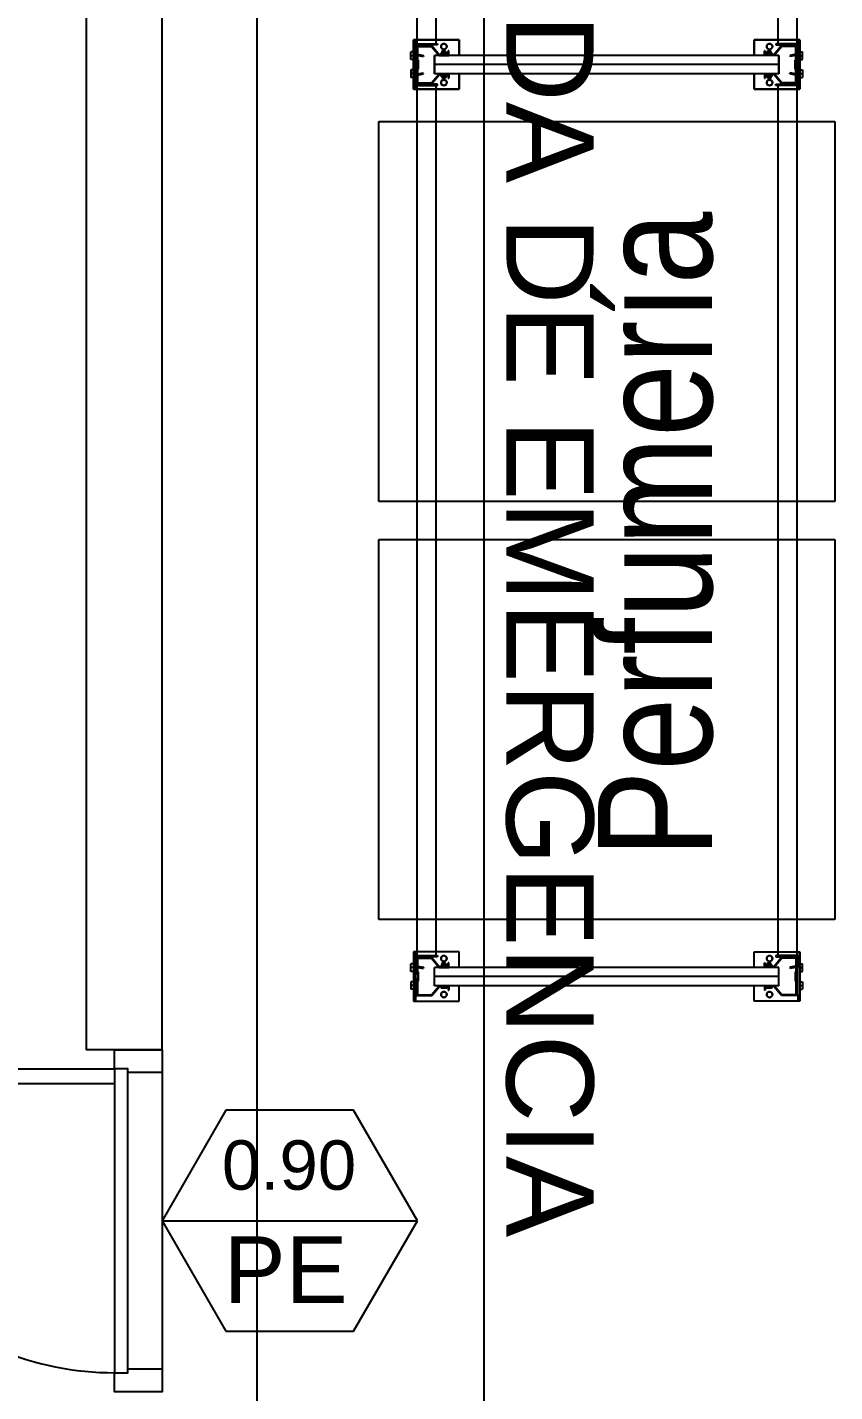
# Model space of a CAD drawing. Header units: metres. Extents: x 0 to 8715937, y -236336 to 216.
# Drawn here: x 109.445 to 111.57, y 49.511 to 53.102 of the extents above; entities that cross this region are included whole.
import ezdxf
from ezdxf.enums import TextEntityAlignment as Align

# ---------------------------------------------------------------- set-up
doc = ezdxf.new("R2010")
doc.units = ezdxf.units.M
doc.header["$MEASUREMENT"] = 0
doc.linetypes.add('ACAD_ISO10W100', pattern=[18, 12, -3, 0, -3])
for name, color, linetype in [('0-BLOCK-ARQUITECTURA', 7, 'Continuous'), ('0-BLOCK-EQUIPAMIENTO', 7, 'Continuous'), ('0-BLOCK-ESTRUCTURA', 7, 'Continuous'), ('AAA BAST', 5, 'Continuous'), ('AAA COTAS', 7, 'Continuous'), ('AAA LARG', 1, 'Continuous'), ('AAA PALLETS', 7, 'Continuous'), ('CARPINTERIA', 3, 'Continuous'), ('CARPINTERIA II', 7, 'Continuous'), ('CARPINTERIA III', 252, 'Continuous'), ('EJES', 251, 'ACAD_ISO10W100'), ('MURO', 4, 'Continuous'), ('TEXTO', 7, 'Continuous'), ('TXT CARP', 3, 'Continuous')]:
    doc.layers.add(name, color=color, linetype=linetype)
doc.styles.add('AR', font='arial.ttf')
doc.styles.add('ARIAL', font='arial.ttf')

# ---------------------------------------------------------------- blocks, each defined once
blk = doc.blocks.new('Puerta Interior_88', base_point=(4856027.3, 87356.9))
at = {"layer": 'CARPINTERIA', "linetype": 'Continuous', "ltscale": 0.001}
for points in [[(4855637.3, 87231.9), (4855577.3, 87231.9), (4855577.3, 87356.9), (4855627.3, 87356.9), (4855627.3, 87321.9), (4855637.3, 87321.9), (4855637.3, 87231.9)], [(4856417.3, 87321.9), (4856427.3, 87321.9), (4856427.3, 87356.9), (4856477.3, 87356.9), (4856477.3, 87231.9), (4856417.3, 87231.9), (4856417.3, 87321.9), (4856427.3, 87321.9)]]:
    blk.add_lwpolyline(points, dxfattribs=at)
at = {"layer": 'CARPINTERIA II', "color": 7, "linetype": 'Continuous'}
blk.add_lwpolyline([(4856387.3, 88156.9), (4856427.3, 88156.9), (4856427.3, 87356.9), (4856387.3, 87356.9)], close=True, dxfattribs=at)
at = {"layer": 'CARPINTERIA III', "linetype": 'Continuous'}
blk.add_lwpolyline([(4856427.3, 88156.9, 0.414214), (4855627.3, 87356.9)], format="xyb", dxfattribs=at)
for points in [[(4856427.3, 87356.9), (4855627.3, 87356.9)], [(4855627.3, 87321.9), (4856427.3, 87321.9)], [(4856427.3, 87231.9), (4855627.3, 87231.9)]]:
    blk.add_lwpolyline(points, dxfattribs=at)
blk = doc.blocks.new('DESCARP')
at = {"layer": 'TXT CARP', "lineweight": -3, "ltscale": 0.5}
for p, q in [((0.168, 0.291), (0, 0)), ((0.504, 0.291), (0.168, 0.291)), ((0.672, 0), (0.504, 0.291)), ((0, 0), (0.168, -0.291)), ((0, 0), (0.672, 0)), ((0.504, -0.291), (0.672, 0)), ((0.168, -0.291), (0.504, -0.291))]:
    blk.add_line(p, q, dxfattribs=at)
blk = doc.blocks.new('CARPINTERIA')
at = {"layer": 'TXT CARP', "color": 3, "rotation": 180.0682455120744}
blk.add_blockref('DESCARP', (0.336, 0.0004), dxfattribs=at)
at = {"layer": 'TXT CARP', "style": 'AR'}
blk.add_attdef('DESIGNACION', text='', height=0.175, rotation=0.0683, dxfattribs=at).set_placement((0.0109, 0.1288), align=Align.MIDDLE)
at = {"layer": 'TXT CARP', "ltscale": 0.1, "style": 'AR'}
blk.add_attdef('ANCHO', text='', height=0.13, dxfattribs=at).set_placement((0.002, -0.1466), align=Align.MIDDLE)
blk = doc.blocks.new('DPM-ARQUITECTURA')
at = {"layer": 'MURO', "ltscale": 0.1}
for p, q in [((21.8801, 103.2229), (21.8801, 50.4111)), ((22.0801, 50.4111), (22.0801, 92.9343)), ((22.0801, 50.4111), (21.8801, 50.4111))]:
    blk.add_line(p, q, dxfattribs=at)
at = {"layer": 'CARPINTERIA', "xscale": 0.001000000163912774, "yscale": 0.001000000163912774, "zscale": 0.001000000163912774, "rotation": 90}
blk.add_blockref('Puerta Interior_88', (21.9552, 49.9611), dxfattribs=at)
at = {"layer": 'CARPINTERIA', "ltscale": 0.1}
ref = blk.add_blockref('CARPINTERIA', (22.4162, 49.9611), dxfattribs=dict(at, rotation=179.9317544879259))
ref.add_attrib('DESIGNACION', 'PE', dxfattribs={"layer": 'TXT CARP', "height": 0.175, "rotation": 0.0001, "style": 'AR'}).set_placement((22.4051, 49.8323), align=Align.MIDDLE)
ref.add_attrib('ANCHO', '0.90', dxfattribs={"layer": 'TXT CARP', "ltscale": 0.1, "height": 0.13, "rotation": 359.9318, "style": 'AR'}).set_placement((22.4143, 50.1077), align=Align.MIDDLE)
at = {"layer": 'TEXTO', "style": 'ARIAL'}
blk.add_text('SALIDA DE EMERGENCIA', height=0.229132, rotation=270, dxfattribs=at).set_placement((22.9863, 53.8306))
blk = doc.blocks.new('DPM-ESTRUCTURA')
at = {"layer": 'EJES', "ltscale": 0.4}
for p, q in [((22.33, 41.5801), (22.33, 112.3301)), ((22.9278, 41.5801), (22.9278, 112.3301))]:
    blk.add_line(p, q, dxfattribs=at)
blk = doc.blocks.new('1A MODULO SIMPLE')
at = {"layer": 'AAA BAST'}
for points in [[(-2.1307, 1.015), (-2.1307, 1.017), (-2.1407, 1.017), (-2.1407, 1.04), (-2.1167, 1.06), (-2.1167, 1.1), (-2.1567, 1.1), (-2.1567, 1.098), (-2.1767, 1.098), (-2.1767, 1.1), (-2.2167, 1.1), (-2.2167, 1.06), (-2.1927, 1.04), (-2.1927, 1.017), (-2.2027, 1.017), (-2.2027, 1.015), (-2.1907, 1.015), (-2.1907, 1.0409), (-2.2147, 1.0609), (-2.2147, 1.098), (-2.1787, 1.098), (-2.1787, 1.096), (-2.1547, 1.096), (-2.1547, 1.098), (-2.1187, 1.098), (-2.1187, 1.0609), (-2.1427, 1.0409), (-2.1427, 1.015)], [(0.1973, 1.015), (0.1973, 1.017), (0.2073, 1.017), (0.2073, 1.04), (0.1833, 1.06), (0.1833, 1.1), (0.2233, 1.1), (0.2233, 1.098), (0.2433, 1.098), (0.2433, 1.1), (0.2833, 1.1), (0.2833, 1.06), (0.2593, 1.04), (0.2593, 1.017), (0.2693, 1.017), (0.2693, 1.015), (0.2573, 1.015), (0.2573, 1.0409), (0.2813, 1.0609), (0.2813, 1.098), (0.2453, 1.098), (0.2453, 1.096), (0.2213, 1.096), (0.2213, 1.098), (0.1853, 1.098), (0.1853, 1.0609), (0.2093, 1.0409), (0.2093, 1.015)], [(-2.1307, 0.185), (-2.1307, 0.183), (-2.1407, 0.183), (-2.1407, 0.16), (-2.1167, 0.14), (-2.1167, 0.1), (-2.1567, 0.1), (-2.1567, 0.102), (-2.1767, 0.102), (-2.1767, 0.1), (-2.2167, 0.1), (-2.2167, 0.14), (-2.1927, 0.16), (-2.1927, 0.183), (-2.2027, 0.183), (-2.2027, 0.185), (-2.1907, 0.185), (-2.1907, 0.1591), (-2.2147, 0.1391), (-2.2147, 0.102), (-2.1787, 0.102), (-2.1787, 0.104), (-2.1547, 0.104), (-2.1547, 0.102), (-2.1187, 0.102), (-2.1187, 0.1391), (-2.1427, 0.1591), (-2.1427, 0.185)], [(0.1973, 0.185), (0.1973, 0.183), (0.2073, 0.183), (0.2073, 0.16), (0.1833, 0.14), (0.1833, 0.1), (0.2233, 0.1), (0.2233, 0.102), (0.2433, 0.102), (0.2433, 0.1), (0.2833, 0.1), (0.2833, 0.14), (0.2593, 0.16), (0.2593, 0.183), (0.2693, 0.183), (0.2693, 0.185), (0.2573, 0.185), (0.2573, 0.1591), (0.2813, 0.1391), (0.2813, 0.102), (0.2453, 0.102), (0.2453, 0.104), (0.2213, 0.104), (0.2213, 0.102), (0.1853, 0.102), (0.1853, 0.1391), (0.2093, 0.1591), (0.2093, 0.185)]]:
    blk.add_hatch(color=251, dxfattribs=at).paths.add_polyline_path(points)
at = {"layer": 'AAA BAST', "color": 251}
for p, q in [((-2.1802, 1.1152), (-2.2002, 1.1152)), ((-2.2002, 1.1082), (-2.2002, 1.1152)), ((-2.1902, 1.1082), (-2.1902, 1.1152)), ((-2.1802, 1.1082), (-2.1802, 1.1152)), ((-2.1532, 1.1152), (-2.1332, 1.1152)), ((-2.1532, 1.1082), (-2.1532, 1.1152)), ((-2.1432, 1.1082), (-2.1432, 1.1152)), ((-2.1332, 1.1082), (-2.1332, 1.1152)), ((0.2198, 1.1152), (0.1998, 1.1152)), ((0.1998, 1.1082), (0.1998, 1.1152)), ((0.2098, 1.1082), (0.2098, 1.1152)), ((0.2198, 1.1082), (0.2198, 1.1152)), ((0.2468, 1.1152), (0.2668, 1.1152)), ((0.2468, 1.1082), (0.2468, 1.1152)), ((0.2568, 1.1082), (0.2568, 1.1152)), ((0.2668, 1.1082), (0.2668, 1.1152)), ((-2.2167, 1.1082), (-2.2317, 1.1082)), ((-2.2317, 1.1082), (-2.2317, 0.9882)), ((-2.2167, 1.1032), (-2.2317, 1.1032)), ((-2.1167, 1.1082), (-2.2167, 1.1082)), ((-2.2167, 1.1082), (-2.2167, 1.1032)), ((-2.2167, 1.1032), (-2.1167, 1.1032)), ((-2.1767, 1.1), (-2.2167, 1.1)), ((-2.2167, 1.1), (-2.2167, 1.06)), ((-2.2147, 1.098), (-2.2147, 1.0609)), ((-2.1787, 1.098), (-2.2147, 1.098)), ((-2.2067, 1.1), (-2.2067, 1.1032)), ((-2.2067, 1.1032), (-2.1737, 1.1032)), ((-2.1787, 1.098), (-2.1787, 1.096)), ((-2.1547, 1.096), (-2.1787, 1.096)), ((-2.1767, 1.1), (-2.1767, 1.098)), ((-2.1767, 1.1), (-2.1737, 1.1)), ((-2.1567, 1.098), (-2.1767, 1.098)), ((-2.1737, 1.1), (-2.1737, 1.1032)), ((-2.1597, 1.1), (-2.1597, 1.1032)), ((-2.1567, 1.1), (-2.1597, 1.1)), ((-2.1167, 1.1), (-2.1567, 1.1)), ((-2.1567, 1.1), (-2.1567, 1.098)), ((-2.1187, 1.098), (-2.1547, 1.098)), ((-2.1547, 1.098), (-2.1547, 1.096)), ((-2.1267, 1.1), (-2.1267, 1.1032)), ((-2.1187, 1.098), (-2.1187, 1.0609)), ((-2.1167, 1.1032), (-2.1167, 1.1082)), ((-2.1017, 1.1082), (-2.1167, 1.1082)), ((-2.1167, 1.1032), (-2.1017, 1.1032)), ((-2.1167, 1.1), (-2.1167, 1.06)), ((-2.1017, 0.9882), (-2.1017, 1.1082)), ((0.1683, 0.9882), (0.1683, 1.1082)), ((0.1683, 1.1082), (0.1833, 1.1082)), ((0.1833, 1.1032), (0.1683, 1.1032)), ((0.1833, 1.1032), (0.1833, 1.1082)), ((0.1833, 1.1082), (0.2833, 1.1082)), ((0.2833, 1.1032), (0.1833, 1.1032)), ((0.1833, 1.1), (0.2233, 1.1)), ((0.1833, 1.1), (0.1833, 1.06)), ((0.1853, 1.098), (0.1853, 1.0609)), ((0.1853, 1.098), (0.2213, 1.098)), ((0.1933, 1.1), (0.1933, 1.1032)), ((0.2213, 1.098), (0.2213, 1.096)), ((0.2213, 1.096), (0.2453, 1.096)), ((0.2233, 1.1), (0.2233, 1.098)), ((0.2233, 1.1), (0.2263, 1.1)), ((0.2233, 1.098), (0.2433, 1.098)), ((0.2263, 1.1), (0.2263, 1.1032)), ((0.2403, 1.1), (0.2403, 1.1032)), ((0.2733, 1.1032), (0.2403, 1.1032)), ((0.2433, 1.1), (0.2403, 1.1)), ((0.2433, 1.1), (0.2833, 1.1)), ((0.2433, 1.1), (0.2433, 1.098)), ((0.2453, 1.098), (0.2813, 1.098)), ((0.2453, 1.098), (0.2453, 1.096)), ((0.2733, 1.1), (0.2733, 1.1032)), ((0.2813, 1.098), (0.2813, 1.0609)), ((0.2833, 1.1082), (0.2833, 1.1032)), ((0.2833, 1.1082), (0.2983, 1.1082)), ((0.2833, 1.1032), (0.2983, 1.1032)), ((0.2833, 1.1), (0.2833, 1.06)), ((0.2983, 1.1082), (0.2983, 0.9882)), ((-2.2167, 1.06), (-2.1927, 1.04)), ((-2.2147, 1.0609), (-2.1907, 1.0409)), ((-2.1907, 1.053), (-2.1667, 1.053)), ((-2.1907, 0.147), (-2.1907, 1.053)), ((-2.1667, 1.053), (-2.1427, 1.053)), ((-2.1667, 0.147), (-2.1667, 1.053)), ((-2.1187, 1.0609), (-2.1427, 1.0409)), ((-2.1427, 0.147), (-2.1427, 1.053)), ((-2.1167, 1.06), (-2.1407, 1.04)), ((0.1833, 1.06), (0.2073, 1.04)), ((0.1853, 1.0609), (0.2093, 1.0409)), ((0.2333, 1.053), (0.2093, 1.053)), ((0.2093, 0.147), (0.2093, 1.053)), ((0.2573, 1.053), (0.2333, 1.053)), ((0.2333, 0.147), (0.2333, 1.053)), ((0.2813, 1.0609), (0.2573, 1.0409)), ((0.2573, 0.147), (0.2573, 1.053)), ((0.2833, 1.06), (0.2593, 1.04)), ((-2.1927, 1.017), (-2.2027, 1.017)), ((-2.2027, 1.017), (-2.2027, 1.015)), ((-2.1907, 1.015), (-2.2027, 1.015)), ((-2.1927, 1.036), (-2.1977, 1.036)), ((-2.1977, 1.021), (-2.1977, 1.036)), ((-2.1927, 1.0285), (-2.1977, 1.0285)), ((-2.1927, 1.021), (-2.1977, 1.021)), ((-2.1927, 1.04), (-2.1927, 1.017)), ((-2.1907, 1.0409), (-2.1907, 1.015)), ((-2.1427, 1.0409), (-2.1427, 1.015)), ((-2.1427, 1.015), (-2.1307, 1.015)), ((-2.1407, 1.04), (-2.1407, 1.017)), ((-2.1357, 1.036), (-2.1407, 1.036)), ((-2.1407, 1.021), (-2.1407, 1.036)), ((-2.1357, 1.0285), (-2.1407, 1.0285)), ((-2.1357, 1.021), (-2.1407, 1.021)), ((-2.1407, 1.017), (-2.1307, 1.017)), ((-2.1357, 1.021), (-2.1357, 1.036)), ((-2.1357, 1.0328), (-2.1307, 1.0328)), ((-2.1357, 1.0243), (-2.1307, 1.0243)), ((-2.1307, 1.0243), (-2.1307, 1.0328)), ((-2.1307, 1.015), (-2.1307, 1.017)), ((0.2023, 1.0328), (0.1973, 1.0328)), ((0.1973, 1.0243), (0.1973, 1.0328)), ((0.2023, 1.0243), (0.1973, 1.0243)), ((0.2073, 1.017), (0.1973, 1.017)), ((0.1973, 1.015), (0.1973, 1.017)), ((0.2093, 1.015), (0.1973, 1.015)), ((0.2023, 1.036), (0.2073, 1.036)), ((0.2023, 1.021), (0.2023, 1.036)), ((0.2023, 1.0285), (0.2073, 1.0285)), ((0.2023, 1.021), (0.2073, 1.021)), ((0.2073, 1.04), (0.2073, 1.017)), ((0.2073, 1.021), (0.2073, 1.036)), ((0.2093, 1.0409), (0.2093, 1.015)), ((0.2573, 1.0409), (0.2573, 1.015)), ((0.2573, 1.015), (0.2693, 1.015)), ((0.2593, 1.04), (0.2593, 1.017)), ((0.2593, 1.036), (0.2643, 1.036)), ((0.2593, 1.0285), (0.2643, 1.0285)), ((0.2593, 1.021), (0.2643, 1.021)), ((0.2593, 1.017), (0.2693, 1.017)), ((0.2643, 1.021), (0.2643, 1.036)), ((0.2693, 1.017), (0.2693, 1.015)), ((-2.2317, 0.9882), (-2.1907, 0.9882)), ((-2.1427, 0.9882), (-2.1017, 0.9882)), ((0.2093, 0.9882), (0.1683, 0.9882)), ((0.2983, 0.9882), (0.2573, 0.9882)), ((-2.2317, 0.0918), (-2.2317, 0.2118)), ((-2.2317, 0.2118), (-2.1907, 0.2118)), ((-2.1907, 0.185), (-2.2027, 0.185)), ((-2.2027, 0.183), (-2.2027, 0.185)), ((-2.1927, 0.183), (-2.2027, 0.183)), ((-2.1927, 0.1801), (-2.1977, 0.1801)), ((-2.1977, 0.1651), (-2.1977, 0.1801)), ((-2.1927, 0.16), (-2.1927, 0.183)), ((-2.1907, 0.1591), (-2.1907, 0.185)), ((-2.1427, 0.2118), (-2.1017, 0.2118)), ((-2.1427, 0.1591), (-2.1427, 0.185)), ((-2.1427, 0.185), (-2.1307, 0.185)), ((-2.1407, 0.16), (-2.1407, 0.183)), ((-2.1407, 0.183), (-2.1307, 0.183)), ((-2.1357, 0.1801), (-2.1407, 0.1801)), ((-2.1407, 0.1651), (-2.1407, 0.1801)), ((-2.1357, 0.1651), (-2.1357, 0.1801)), ((-2.1307, 0.185), (-2.1307, 0.183)), ((-2.1017, 0.2118), (-2.1017, 0.0918)), ((0.2093, 0.2118), (0.1683, 0.2118)), ((0.1683, 0.2118), (0.1683, 0.0918)), ((0.2093, 0.185), (0.1973, 0.185)), ((0.1973, 0.185), (0.1973, 0.183)), ((0.2073, 0.183), (0.1973, 0.183)), ((0.2023, 0.1801), (0.2073, 0.1801)), ((0.2023, 0.1651), (0.2023, 0.1801)), ((0.2073, 0.16), (0.2073, 0.183)), ((0.2073, 0.1651), (0.2073, 0.1801)), ((0.2093, 0.1591), (0.2093, 0.185)), ((0.2983, 0.2118), (0.2573, 0.2118)), ((0.2573, 0.1591), (0.2573, 0.185)), ((0.2573, 0.185), (0.2693, 0.185)), ((0.2593, 0.16), (0.2593, 0.183)), ((0.2593, 0.183), (0.2693, 0.183)), ((0.2593, 0.1801), (0.2643, 0.1801)), ((0.2643, 0.1651), (0.2643, 0.1801)), ((0.2693, 0.183), (0.2693, 0.185)), ((0.2983, 0.0918), (0.2983, 0.2118)), ((-2.2167, 0.14), (-2.1927, 0.16)), ((-2.2147, 0.1391), (-2.1907, 0.1591)), ((-2.1927, 0.1726), (-2.1977, 0.1726)), ((-2.1927, 0.1651), (-2.1977, 0.1651)), ((-2.1907, 0.147), (-2.1667, 0.147)), ((-2.1667, 0.147), (-2.1427, 0.147)), ((-2.1187, 0.1391), (-2.1427, 0.1591)), ((-2.1357, 0.1726), (-2.1407, 0.1726)), ((-2.1357, 0.1651), (-2.1407, 0.1651)), ((-2.1167, 0.14), (-2.1407, 0.16)), ((-2.1357, 0.1768), (-2.1307, 0.1768)), ((-2.1357, 0.1683), (-2.1307, 0.1683)), ((-2.1307, 0.1683), (-2.1307, 0.1768)), ((0.1833, 0.14), (0.2073, 0.16)), ((0.1853, 0.1391), (0.2093, 0.1591)), ((0.2023, 0.1768), (0.1973, 0.1768)), ((0.1973, 0.1683), (0.1973, 0.1768)), ((0.2023, 0.1683), (0.1973, 0.1683)), ((0.2023, 0.1726), (0.2073, 0.1726)), ((0.2023, 0.1651), (0.2073, 0.1651)), ((0.2333, 0.147), (0.2093, 0.147)), ((0.2573, 0.147), (0.2333, 0.147)), ((0.2813, 0.1391), (0.2573, 0.1591)), ((0.2593, 0.1726), (0.2643, 0.1726)), ((0.2593, 0.1651), (0.2643, 0.1651)), ((0.2833, 0.14), (0.2593, 0.16)), ((-2.2167, 0.1), (-2.2167, 0.14)), ((-2.2147, 0.102), (-2.2147, 0.1391)), ((-2.1187, 0.102), (-2.1187, 0.1391)), ((-2.1167, 0.1), (-2.1167, 0.14)), ((0.1833, 0.1), (0.1833, 0.14)), ((0.1853, 0.102), (0.1853, 0.1391)), ((0.2813, 0.102), (0.2813, 0.1391)), ((0.2833, 0.1), (0.2833, 0.14)), ((-2.2167, 0.0968), (-2.2317, 0.0968)), ((-2.2167, 0.0918), (-2.2317, 0.0918)), ((-2.1767, 0.1), (-2.2167, 0.1)), ((-2.2167, 0.0968), (-2.1167, 0.0968)), ((-2.2167, 0.0918), (-2.2167, 0.0968)), ((-2.1167, 0.0918), (-2.2167, 0.0918)), ((-2.1787, 0.102), (-2.2147, 0.102)), ((-2.2067, 0.1), (-2.2067, 0.0968)), ((-2.2067, 0.0968), (-2.1737, 0.0968)), ((-2.2002, 0.0918), (-2.2002, 0.0848)), ((-2.1802, 0.0848), (-2.2002, 0.0848)), ((-2.1902, 0.0918), (-2.1902, 0.0848)), ((-2.1802, 0.0918), (-2.1802, 0.0848)), ((-2.1787, 0.102), (-2.1787, 0.104)), ((-2.1547, 0.104), (-2.1787, 0.104)), ((-2.1567, 0.102), (-2.1767, 0.102)), ((-2.1767, 0.1), (-2.1767, 0.102)), ((-2.1767, 0.1), (-2.1737, 0.1)), ((-2.1737, 0.1), (-2.1737, 0.0968)), ((-2.1597, 0.1), (-2.1597, 0.0968)), ((-2.1567, 0.1), (-2.1597, 0.1)), ((-2.1567, 0.1), (-2.1567, 0.102)), ((-2.1167, 0.1), (-2.1567, 0.1)), ((-2.1547, 0.102), (-2.1547, 0.104)), ((-2.1187, 0.102), (-2.1547, 0.102)), ((-2.1532, 0.0918), (-2.1532, 0.0848)), ((-2.1532, 0.0848), (-2.1332, 0.0848)), ((-2.1432, 0.0918), (-2.1432, 0.0848)), ((-2.1332, 0.0918), (-2.1332, 0.0848)), ((-2.1267, 0.1), (-2.1267, 0.0968)), ((-2.1167, 0.0968), (-2.1167, 0.0918)), ((-2.1167, 0.0968), (-2.1017, 0.0968)), ((-2.1017, 0.0918), (-2.1167, 0.0918)), ((0.1833, 0.0968), (0.1683, 0.0968)), ((0.1683, 0.0918), (0.1833, 0.0918)), ((0.1833, 0.1), (0.2233, 0.1)), ((0.2833, 0.0968), (0.1833, 0.0968)), ((0.1833, 0.0968), (0.1833, 0.0918)), ((0.1833, 0.0918), (0.2833, 0.0918)), ((0.1853, 0.102), (0.2213, 0.102)), ((0.1933, 0.1), (0.1933, 0.0968)), ((0.1998, 0.0918), (0.1998, 0.0848)), ((0.2198, 0.0848), (0.1998, 0.0848)), ((0.2098, 0.0918), (0.2098, 0.0848)), ((0.2198, 0.0918), (0.2198, 0.0848)), ((0.2213, 0.102), (0.2213, 0.104)), ((0.2213, 0.104), (0.2453, 0.104)), ((0.2233, 0.102), (0.2433, 0.102)), ((0.2233, 0.1), (0.2233, 0.102)), ((0.2233, 0.1), (0.2263, 0.1)), ((0.2263, 0.1), (0.2263, 0.0968)), ((0.2403, 0.1), (0.2403, 0.0968)), ((0.2433, 0.1), (0.2403, 0.1)), ((0.2733, 0.0968), (0.2403, 0.0968)), ((0.2433, 0.1), (0.2433, 0.102)), ((0.2433, 0.1), (0.2833, 0.1)), ((0.2453, 0.102), (0.2453, 0.104)), ((0.2453, 0.102), (0.2813, 0.102)), ((0.2468, 0.0918), (0.2468, 0.0848)), ((0.2468, 0.0848), (0.2668, 0.0848)), ((0.2568, 0.0918), (0.2568, 0.0848)), ((0.2668, 0.0918), (0.2668, 0.0848)), ((0.2733, 0.1), (0.2733, 0.0968)), ((0.2833, 0.0918), (0.2833, 0.0968)), ((0.2833, 0.0968), (0.2983, 0.0968)), ((0.2833, 0.0918), (0.2983, 0.0918))]:
    blk.add_line(p, q, dxfattribs=at)
for centre in [(-2.2141, 1.0285), (-2.1192, 1.0285), (0.1859, 1.0285), (0.2808, 1.0285), (-2.2141, 0.1715), (-2.1192, 0.1715), (0.1859, 0.1715), (0.2808, 0.1715)]:
    blk.add_circle(centre, 0.0075, dxfattribs=at)
at = {"layer": 'AAA LARG', "color": 251}
for p, q in [((-2.1407, 1.105), (-2.1454, 1.0829)), ((-2.1422, 1.0822), (-2.1454, 1.0829)), ((-2.1381, 1.1018), (-2.1422, 1.0822)), ((-2.1407, 1.105), (-2.1117, 1.105)), ((-2.1149, 1.1018), (-2.1381, 1.1018)), ((-2.1149, 1.045), (-2.1149, 1.1018)), ((-2.1117, 1.105), (-2.1117, 1.045)), ((-2.1117, 1.1), (0.1783, 1.1)), ((0.2073, 1.105), (0.1783, 1.105)), ((0.1783, 1.105), (0.1783, 1.045)), ((0.1815, 1.045), (0.1815, 1.1018)), ((0.1815, 1.1018), (0.2047, 1.1018)), ((0.2047, 1.1018), (0.2089, 1.0822)), ((0.2073, 1.105), (0.212, 1.0829)), ((0.2089, 1.0822), (0.212, 1.0829)), ((-2.1117, 1.045), (-2.1149, 1.045)), ((-2.1117, 1.05), (0.1783, 1.05)), ((0.1783, 1.045), (0.1815, 1.045)), ((-2.1117, 0.155), (-2.1149, 0.155)), ((-2.1149, 0.155), (-2.1149, 0.0982)), ((-2.1117, 0.095), (-2.1117, 0.155)), ((-2.1117, 0.15), (0.1783, 0.15)), ((0.1783, 0.095), (0.1783, 0.155)), ((0.1783, 0.155), (0.1815, 0.155)), ((0.1815, 0.155), (0.1815, 0.0982)), ((-2.1422, 0.1178), (-2.1454, 0.1171)), ((-2.1407, 0.095), (-2.1454, 0.1171)), ((-2.1381, 0.0982), (-2.1422, 0.1178)), ((0.2047, 0.0982), (0.2089, 0.1178)), ((0.2073, 0.095), (0.212, 0.1171)), ((0.2089, 0.1178), (0.212, 0.1171)), ((-2.1407, 0.095), (-2.1117, 0.095)), ((-2.1149, 0.0982), (-2.1381, 0.0982)), ((-2.1117, 0.1), (0.1783, 0.1)), ((0.2073, 0.095), (0.1783, 0.095)), ((0.1815, 0.0982), (0.2047, 0.0982))]:
    blk.add_line(p, q, dxfattribs=at)
at = {"layer": 'AAA PALLETS', "color": 251, "ltscale": 0.21}
for p, q in [((-1.0167, 1.2), (-2.0167, 1.2)), ((-2.0167, 1.2), (-2.0167, 0)), ((-1.0167, 0), (-1.0167, 1.2)), ((0.0833, 1.2), (-0.9167, 1.2)), ((-0.9167, 1.2), (-0.9167, 0)), ((0.0833, 0), (0.0833, 1.2)), ((-2.0167, 0), (-1.0167, 0)), ((-0.9167, 0), (0.0833, 0))]:
    blk.add_line(p, q, dxfattribs=at)
blk = doc.blocks.new('DPM-EQUIPAMIENTO')
at = {"layer": 'AAA COTAS', "ltscale": 0.21, "xscale": -1, "rotation": 90}
for p in [(23.8501, 53.237), (23.8501, 50.837)]:
    blk.add_blockref('1A MODULO SIMPLE', p, dxfattribs=at)

msp = doc.modelspace()

# ---------------------------------------------------------------- hatches: boundary and pattern name
at = {"layer": 'AAA BAST'}
for points in [[(110.5551, 53.0397), (110.5531, 53.0397), (110.5531, 53.0297), (110.5301, 53.0297), (110.5101, 53.0537), (110.4701, 53.0537), (110.4701, 53.0137), (110.4721, 53.0137), (110.4721, 52.9937), (110.4701, 52.9937), (110.4701, 52.9537), (110.5101, 52.9537), (110.5301, 52.9777), (110.5531, 52.9777), (110.5531, 52.9677), (110.5551, 52.9677), (110.5551, 52.9797), (110.5292, 52.9797), (110.5092, 52.9557), (110.4721, 52.9557), (110.4721, 52.9917), (110.4741, 52.9917), (110.4741, 53.0157), (110.4721, 53.0157), (110.4721, 53.0517), (110.5092, 53.0517), (110.5292, 53.0277), (110.5551, 53.0277)], [(110.5551, 52.9677), (110.5531, 52.9677), (110.5531, 52.9777), (110.5301, 52.9777), (110.5101, 52.9537), (110.4701, 52.9537), (110.4701, 52.9937), (110.4721, 52.9937), (110.4721, 53.0137), (110.4701, 53.0137), (110.4701, 53.0537), (110.5101, 53.0537), (110.5301, 53.0297), (110.5531, 53.0297), (110.5531, 53.0397), (110.5551, 53.0397), (110.5551, 53.0277), (110.5292, 53.0277), (110.5092, 53.0517), (110.4721, 53.0517), (110.4721, 53.0157), (110.4741, 53.0157), (110.4741, 52.9917), (110.4721, 52.9917), (110.4721, 52.9557), (110.5092, 52.9557), (110.5292, 52.9797), (110.5551, 52.9797)], [(111.3851, 53.0397), (111.3871, 53.0397), (111.3871, 53.0297), (111.4101, 53.0297), (111.4301, 53.0537), (111.4701, 53.0537), (111.4701, 53.0137), (111.4681, 53.0137), (111.4681, 52.9937), (111.4701, 52.9937), (111.4701, 52.9537), (111.4301, 52.9537), (111.4101, 52.9777), (111.3871, 52.9777), (111.3871, 52.9677), (111.3851, 52.9677), (111.3851, 52.9797), (111.411, 52.9797), (111.431, 52.9557), (111.4681, 52.9557), (111.4681, 52.9917), (111.4661, 52.9917), (111.4661, 53.0157), (111.4681, 53.0157), (111.4681, 53.0517), (111.431, 53.0517), (111.411, 53.0277), (111.3851, 53.0277)], [(111.3851, 52.9677), (111.3871, 52.9677), (111.3871, 52.9777), (111.4101, 52.9777), (111.4301, 52.9537), (111.4701, 52.9537), (111.4701, 52.9937), (111.4681, 52.9937), (111.4681, 53.0137), (111.4701, 53.0137), (111.4701, 53.0537), (111.4301, 53.0537), (111.4101, 53.0297), (111.3871, 53.0297), (111.3871, 53.0397), (111.3851, 53.0397), (111.3851, 53.0277), (111.411, 53.0277), (111.431, 53.0517), (111.4681, 53.0517), (111.4681, 53.0157), (111.4661, 53.0157), (111.4661, 52.9917), (111.4681, 52.9917), (111.4681, 52.9557), (111.431, 52.9557), (111.411, 52.9797), (111.3851, 52.9797)], [(110.5551, 50.6397), (110.5531, 50.6397), (110.5531, 50.6297), (110.5301, 50.6297), (110.5101, 50.6537), (110.4701, 50.6537), (110.4701, 50.6137), (110.4721, 50.6137), (110.4721, 50.5937), (110.4701, 50.5937), (110.4701, 50.5537), (110.5101, 50.5537), (110.5301, 50.5777), (110.5531, 50.5777), (110.5531, 50.5677), (110.5551, 50.5677), (110.5551, 50.5797), (110.5292, 50.5797), (110.5092, 50.5557), (110.4721, 50.5557), (110.4721, 50.5917), (110.4741, 50.5917), (110.4741, 50.6157), (110.4721, 50.6157), (110.4721, 50.6517), (110.5092, 50.6517), (110.5292, 50.6277), (110.5551, 50.6277)], [(111.3851, 50.6397), (111.3871, 50.6397), (111.3871, 50.6297), (111.4101, 50.6297), (111.4301, 50.6537), (111.4701, 50.6537), (111.4701, 50.6137), (111.4681, 50.6137), (111.4681, 50.5937), (111.4701, 50.5937), (111.4701, 50.5537), (111.4301, 50.5537), (111.4101, 50.5777), (111.3871, 50.5777), (111.3871, 50.5677), (111.3851, 50.5677), (111.3851, 50.5797), (111.411, 50.5797), (111.431, 50.5557), (111.4681, 50.5557), (111.4681, 50.5917), (111.4661, 50.5917), (111.4661, 50.6157), (111.4681, 50.6157), (111.4681, 50.6517), (111.431, 50.6517), (111.411, 50.6277), (111.3851, 50.6277)]]:
    msp.add_hatch(color=251, dxfattribs=at).paths.add_polyline_path(points)

# ---------------------------------------------------------------- linework, layer by layer
at = {"layer": 'AAA BAST', "color": 251}
for p, q in [((110.4549, 53.0172), (110.4549, 53.0372)), ((110.4619, 53.0372), (110.4549, 53.0372)), ((110.4549, 53.0172), (110.4549, 53.0372)), ((110.4619, 53.0372), (110.4549, 53.0372)), ((110.5819, 53.0687), (110.4619, 53.0687)), ((110.4619, 53.0687), (110.4619, 53.0537)), ((110.4619, 53.0537), (110.4619, 53.0687)), ((110.4619, 53.0687), (110.5819, 53.0687)), ((110.4669, 53.0537), (110.4619, 53.0537)), ((110.4619, 53.0537), (110.4619, 52.9537)), ((110.4619, 52.9537), (110.4619, 53.0537)), ((110.4619, 53.0537), (110.4669, 53.0537)), ((110.4669, 53.0537), (110.4669, 53.0687)), ((110.4669, 53.0537), (110.4669, 53.0687)), ((110.4669, 52.9537), (110.4669, 53.0537)), ((110.4669, 53.0537), (110.4669, 52.9537)), ((110.4701, 53.0437), (110.4669, 53.0437)), ((110.4701, 53.0437), (110.4669, 53.0437)), ((110.4669, 53.0437), (110.4669, 53.0107)), ((110.4701, 53.0537), (110.4701, 53.0137)), ((110.4701, 53.0537), (110.5101, 53.0537)), ((110.4701, 53.0137), (110.4701, 53.0537)), ((110.4701, 53.0537), (110.5101, 53.0537)), ((110.4721, 53.0517), (110.5092, 53.0517)), ((110.4721, 53.0517), (110.4721, 53.0157)), ((110.4721, 53.0517), (110.5092, 53.0517)), ((110.4721, 53.0157), (110.4721, 53.0517)), ((110.5092, 53.0517), (110.5292, 53.0277)), ((110.5092, 53.0517), (110.5292, 53.0277)), ((110.5101, 53.0537), (110.5301, 53.0297)), ((110.5101, 53.0537), (110.5301, 53.0297)), ((110.5374, 53.0347), (110.5374, 53.0397)), ((110.5459, 53.0397), (110.5374, 53.0397)), ((110.5459, 53.0347), (110.5459, 53.0397)), ((110.5531, 53.0297), (110.5531, 53.0397)), ((110.5551, 53.0397), (110.5531, 53.0397)), ((110.5531, 53.0297), (110.5531, 53.0397)), ((110.5531, 53.0397), (110.5551, 53.0397)), ((110.5551, 53.0277), (110.5551, 53.0397)), ((110.5551, 53.0277), (110.5551, 53.0397)), ((110.5819, 53.0277), (110.5819, 53.0687)), ((110.5819, 53.0687), (110.5819, 53.0277)), ((111.3583, 53.0277), (111.3583, 53.0687)), ((111.3583, 53.0687), (111.4783, 53.0687)), ((111.4783, 53.0687), (111.3583, 53.0687)), ((111.3583, 53.0687), (111.3583, 53.0277)), ((111.3851, 53.0277), (111.3851, 53.0397)), ((111.3851, 53.0397), (111.3871, 53.0397)), ((111.3851, 53.0277), (111.3851, 53.0397)), ((111.3871, 53.0397), (111.3851, 53.0397)), ((111.3871, 53.0297), (111.3871, 53.0397)), ((111.3871, 53.0297), (111.3871, 53.0397)), ((111.3933, 53.0347), (111.3933, 53.0397)), ((111.4018, 53.0397), (111.3933, 53.0397)), ((111.4018, 53.0347), (111.4018, 53.0397)), ((111.4301, 53.0537), (111.4101, 53.0297)), ((111.4301, 53.0537), (111.4101, 53.0297)), ((111.431, 53.0517), (111.411, 53.0277)), ((111.431, 53.0517), (111.411, 53.0277)), ((111.4701, 53.0537), (111.4301, 53.0537)), ((111.4701, 53.0537), (111.4301, 53.0537)), ((111.4681, 53.0517), (111.431, 53.0517)), ((111.4681, 53.0517), (111.431, 53.0517)), ((111.4681, 53.0517), (111.4681, 53.0157)), ((111.4681, 53.0157), (111.4681, 53.0517)), ((111.4701, 53.0537), (111.4701, 53.0137)), ((111.4701, 53.0137), (111.4701, 53.0537)), ((111.4701, 53.0437), (111.4733, 53.0437)), ((111.4701, 53.0437), (111.4733, 53.0437)), ((111.4733, 53.0537), (111.4733, 53.0687)), ((111.4733, 53.0537), (111.4733, 53.0687)), ((111.4733, 52.9537), (111.4733, 53.0537)), ((111.4733, 53.0537), (111.4783, 53.0537)), ((111.4733, 53.0537), (111.4733, 52.9537)), ((111.4783, 53.0537), (111.4733, 53.0537)), ((111.4733, 53.0437), (111.4733, 53.0107)), ((111.4783, 53.0687), (111.4783, 53.0537)), ((111.4783, 53.0537), (111.4783, 53.0687)), ((111.4783, 53.0537), (111.4783, 52.9537)), ((111.4783, 52.9537), (111.4783, 53.0537)), ((111.4783, 53.0372), (111.4853, 53.0372)), ((111.4783, 53.0372), (111.4853, 53.0372)), ((111.4853, 53.0172), (111.4853, 53.0372)), ((111.4853, 53.0172), (111.4853, 53.0372)), ((110.4619, 53.0272), (110.4549, 53.0272)), ((110.4619, 53.0272), (110.4549, 53.0272)), ((110.4619, 53.0172), (110.4549, 53.0172)), ((110.4619, 53.0172), (110.4549, 53.0172)), ((110.4701, 53.0107), (110.4669, 53.0107)), ((110.4701, 53.0107), (110.4669, 53.0107)), ((110.4701, 53.0137), (110.4721, 53.0137)), ((110.4701, 53.0137), (110.4701, 53.0107)), ((110.4701, 53.0137), (110.4721, 53.0137)), ((110.4701, 53.0137), (110.4701, 53.0107)), ((110.4721, 53.0157), (110.4741, 53.0157)), ((110.4721, 53.0157), (110.4741, 53.0157)), ((110.4721, 53.0137), (110.4721, 52.9937)), ((110.4721, 52.9937), (110.4721, 53.0137)), ((110.4741, 53.0157), (110.4741, 52.9917)), ((110.4741, 52.9917), (110.4741, 53.0157)), ((110.5171, 53.0037), (110.5171, 53.0277)), ((111.4231, 53.0277), (110.5171, 53.0277)), ((110.5171, 53.0277), (110.5171, 53.0037)), ((111.4231, 53.0277), (110.5171, 53.0277)), ((110.5171, 52.9797), (110.5171, 53.0037)), ((111.4231, 53.0037), (110.5171, 53.0037)), ((110.5171, 53.0037), (110.5171, 52.9797)), ((111.4231, 53.0037), (110.5171, 53.0037)), ((110.5292, 53.0277), (110.5551, 53.0277)), ((110.5292, 53.0277), (110.5551, 53.0277)), ((110.5301, 53.0297), (110.5531, 53.0297)), ((110.5301, 53.0297), (110.5531, 53.0297)), ((110.5341, 53.0347), (110.5341, 53.0297)), ((110.5491, 53.0347), (110.5341, 53.0347)), ((110.5341, 53.0297), (110.5341, 53.0347)), ((110.5491, 53.0347), (110.5341, 53.0347)), ((110.5491, 53.0297), (110.5341, 53.0297)), ((110.5416, 53.0347), (110.5416, 53.0297)), ((110.5416, 53.0297), (110.5416, 53.0347)), ((110.5491, 53.0347), (110.5491, 53.0297)), ((110.5491, 53.0297), (110.5491, 53.0347)), ((111.411, 53.0277), (111.3851, 53.0277)), ((111.411, 53.0277), (111.3851, 53.0277)), ((111.4101, 53.0297), (111.3871, 53.0297)), ((111.4101, 53.0297), (111.3871, 53.0297)), ((111.39, 53.0347), (111.39, 53.0297)), ((111.405, 53.0347), (111.39, 53.0347)), ((111.39, 53.0297), (111.39, 53.0347)), ((111.405, 53.0347), (111.39, 53.0347)), ((111.405, 53.0297), (111.39, 53.0297)), ((111.3975, 53.0347), (111.3975, 53.0297)), ((111.3975, 53.0297), (111.3975, 53.0347)), ((111.405, 53.0347), (111.405, 53.0297)), ((111.405, 53.0297), (111.405, 53.0347)), ((111.4231, 53.0037), (111.4231, 53.0277)), ((111.4231, 53.0277), (111.4231, 53.0037)), ((111.4231, 52.9797), (111.4231, 53.0037)), ((111.4231, 53.0037), (111.4231, 52.9797)), ((111.4681, 53.0157), (111.4661, 53.0157)), ((111.4661, 53.0157), (111.4661, 52.9917)), ((111.4681, 53.0157), (111.4661, 53.0157)), ((111.4661, 52.9917), (111.4661, 53.0157)), ((111.4681, 53.0137), (111.4681, 52.9937)), ((111.4701, 53.0137), (111.4681, 53.0137)), ((111.4681, 52.9937), (111.4681, 53.0137)), ((111.4701, 53.0137), (111.4681, 53.0137)), ((111.4701, 53.0137), (111.4701, 53.0107)), ((111.4701, 53.0137), (111.4701, 53.0107)), ((111.4701, 53.0107), (111.4733, 53.0107)), ((111.4701, 53.0107), (111.4733, 53.0107)), ((111.4783, 53.0272), (111.4853, 53.0272)), ((111.4783, 53.0272), (111.4853, 53.0272)), ((111.4783, 53.0172), (111.4853, 53.0172)), ((111.4783, 53.0172), (111.4853, 53.0172)), ((110.4549, 52.9902), (110.4549, 52.9702)), ((110.4619, 52.9902), (110.4549, 52.9902)), ((110.4549, 52.9902), (110.4549, 52.9702)), ((110.4619, 52.9902), (110.4549, 52.9902)), ((110.4619, 52.9802), (110.4549, 52.9802)), ((110.4619, 52.9802), (110.4549, 52.9802)), ((110.4619, 52.9702), (110.4549, 52.9702)), ((110.4619, 52.9702), (110.4549, 52.9702)), ((110.4701, 52.9967), (110.4669, 52.9967)), ((110.4669, 52.9637), (110.4669, 52.9967)), ((110.4701, 52.9967), (110.4669, 52.9967)), ((110.4701, 52.9937), (110.4701, 52.9967)), ((110.4701, 52.9937), (110.4701, 52.9967)), ((110.4701, 52.9937), (110.4701, 52.9537)), ((110.4701, 52.9937), (110.4721, 52.9937)), ((110.4701, 52.9537), (110.4701, 52.9937)), ((110.4701, 52.9937), (110.4721, 52.9937)), ((110.4721, 52.9917), (110.4721, 52.9557)), ((110.4721, 52.9917), (110.4741, 52.9917)), ((110.4721, 52.9557), (110.4721, 52.9917)), ((110.4721, 52.9917), (110.4741, 52.9917)), ((110.5092, 52.9557), (110.5292, 52.9797)), ((110.5092, 52.9557), (110.5292, 52.9797)), ((110.5101, 52.9537), (110.5301, 52.9777)), ((110.5101, 52.9537), (110.5301, 52.9777)), ((111.4231, 52.9797), (110.5171, 52.9797)), ((111.4231, 52.9797), (110.5171, 52.9797)), ((110.5292, 52.9797), (110.5551, 52.9797)), ((110.5292, 52.9797), (110.5551, 52.9797)), ((110.5301, 52.9777), (110.5531, 52.9777)), ((110.5301, 52.9777), (110.5531, 52.9777)), ((110.5341, 52.9777), (110.5341, 52.9727)), ((110.5341, 52.9727), (110.5341, 52.9777)), ((110.5491, 52.9777), (110.5341, 52.9777)), ((110.5491, 52.9727), (110.5341, 52.9727)), ((110.5491, 52.9727), (110.5341, 52.9727)), ((110.5374, 52.9727), (110.5374, 52.9677)), ((110.5459, 52.9677), (110.5374, 52.9677)), ((110.5416, 52.9777), (110.5416, 52.9727)), ((110.5416, 52.9727), (110.5416, 52.9777)), ((110.5459, 52.9727), (110.5459, 52.9677)), ((110.5491, 52.9777), (110.5491, 52.9727)), ((110.5491, 52.9727), (110.5491, 52.9777)), ((110.5531, 52.9777), (110.5531, 52.9677)), ((110.5531, 52.9777), (110.5531, 52.9677)), ((110.5531, 52.9677), (110.5551, 52.9677)), ((110.5551, 52.9677), (110.5531, 52.9677)), ((110.5551, 52.9797), (110.5551, 52.9677)), ((110.5551, 52.9797), (110.5551, 52.9677)), ((110.5819, 52.9387), (110.5819, 52.9797)), ((110.5819, 52.9797), (110.5819, 52.9387)), ((111.3583, 52.9387), (111.3583, 52.9797)), ((111.3583, 52.9797), (111.3583, 52.9387)), ((111.411, 52.9797), (111.3851, 52.9797)), ((111.3851, 52.9797), (111.3851, 52.9677)), ((111.411, 52.9797), (111.3851, 52.9797)), ((111.3851, 52.9797), (111.3851, 52.9677)), ((111.3871, 52.9677), (111.3851, 52.9677)), ((111.3851, 52.9677), (111.3871, 52.9677)), ((111.4101, 52.9777), (111.3871, 52.9777)), ((111.3871, 52.9777), (111.3871, 52.9677)), ((111.4101, 52.9777), (111.3871, 52.9777)), ((111.3871, 52.9777), (111.3871, 52.9677)), ((111.39, 52.9777), (111.39, 52.9727)), ((111.39, 52.9727), (111.39, 52.9777)), ((111.405, 52.9777), (111.39, 52.9777)), ((111.405, 52.9727), (111.39, 52.9727)), ((111.405, 52.9727), (111.39, 52.9727)), ((111.3933, 52.9727), (111.3933, 52.9677)), ((111.4018, 52.9677), (111.3933, 52.9677)), ((111.3975, 52.9777), (111.3975, 52.9727)), ((111.3975, 52.9727), (111.3975, 52.9777)), ((111.4018, 52.9727), (111.4018, 52.9677)), ((111.405, 52.9777), (111.405, 52.9727)), ((111.405, 52.9727), (111.405, 52.9777)), ((111.4301, 52.9537), (111.4101, 52.9777)), ((111.4301, 52.9537), (111.4101, 52.9777)), ((111.431, 52.9557), (111.411, 52.9797)), ((111.431, 52.9557), (111.411, 52.9797)), ((111.4681, 52.9917), (111.4661, 52.9917)), ((111.4681, 52.9917), (111.4661, 52.9917)), ((111.4701, 52.9937), (111.4681, 52.9937)), ((111.4701, 52.9937), (111.4681, 52.9937)), ((111.4681, 52.9917), (111.4681, 52.9557)), ((111.4681, 52.9557), (111.4681, 52.9917)), ((111.4701, 52.9967), (111.4733, 52.9967)), ((111.4701, 52.9937), (111.4701, 52.9967)), ((111.4701, 52.9967), (111.4733, 52.9967)), ((111.4701, 52.9937), (111.4701, 52.9967)), ((111.4701, 52.9937), (111.4701, 52.9537)), ((111.4701, 52.9537), (111.4701, 52.9937)), ((111.4733, 52.9637), (111.4733, 52.9967)), ((111.4783, 52.9902), (111.4853, 52.9902)), ((111.4783, 52.9902), (111.4853, 52.9902)), ((111.4783, 52.9802), (111.4853, 52.9802)), ((111.4783, 52.9802), (111.4853, 52.9802)), ((111.4783, 52.9702), (111.4853, 52.9702)), ((111.4783, 52.9702), (111.4853, 52.9702)), ((111.4853, 52.9902), (111.4853, 52.9702)), ((111.4853, 52.9902), (111.4853, 52.9702)), ((110.4619, 52.9537), (110.4669, 52.9537)), ((110.4619, 52.9537), (110.4619, 52.9387)), ((110.4669, 52.9537), (110.4619, 52.9537)), ((110.4619, 52.9387), (110.4619, 52.9537)), ((110.4619, 52.9387), (110.5819, 52.9387)), ((110.5819, 52.9387), (110.4619, 52.9387)), ((110.4701, 52.9637), (110.4669, 52.9637)), ((110.4701, 52.9637), (110.4669, 52.9637)), ((110.4669, 52.9537), (110.4669, 52.9387)), ((110.4669, 52.9537), (110.4669, 52.9387)), ((110.4701, 52.9537), (110.5101, 52.9537)), ((110.4701, 52.9537), (110.5101, 52.9537)), ((110.4721, 52.9557), (110.5092, 52.9557)), ((110.4721, 52.9557), (110.5092, 52.9557)), ((111.4783, 52.9387), (111.3583, 52.9387)), ((111.3583, 52.9387), (111.4783, 52.9387)), ((111.4701, 52.9537), (111.4301, 52.9537)), ((111.4701, 52.9537), (111.4301, 52.9537)), ((111.4681, 52.9557), (111.431, 52.9557)), ((111.4681, 52.9557), (111.431, 52.9557)), ((111.4701, 52.9637), (111.4733, 52.9637)), ((111.4701, 52.9637), (111.4733, 52.9637)), ((111.4783, 52.9537), (111.4733, 52.9537)), ((111.4733, 52.9537), (111.4733, 52.9387)), ((111.4733, 52.9537), (111.4783, 52.9537)), ((111.4733, 52.9537), (111.4733, 52.9387)), ((111.4783, 52.9537), (111.4783, 52.9387)), ((111.4783, 52.9387), (111.4783, 52.9537)), ((110.5819, 50.6687), (110.4619, 50.6687)), ((110.4619, 50.6687), (110.4619, 50.6537)), ((110.4669, 50.6537), (110.4669, 50.6687)), ((110.5819, 50.6277), (110.5819, 50.6687)), ((111.3583, 50.6277), (111.3583, 50.6687)), ((111.3583, 50.6687), (111.4783, 50.6687)), ((111.4733, 50.6537), (111.4733, 50.6687)), ((111.4783, 50.6687), (111.4783, 50.6537)), ((110.4549, 50.6172), (110.4549, 50.6372)), ((110.4619, 50.6372), (110.4549, 50.6372)), ((110.4669, 50.6537), (110.4619, 50.6537)), ((110.4619, 50.6537), (110.4619, 50.5537)), ((110.4669, 50.5537), (110.4669, 50.6537)), ((110.4701, 50.6437), (110.4669, 50.6437)), ((110.4701, 50.6537), (110.4701, 50.6137)), ((110.4701, 50.6537), (110.5101, 50.6537)), ((110.4721, 50.6517), (110.5092, 50.6517)), ((110.4721, 50.6517), (110.4721, 50.6157)), ((110.5092, 50.6517), (110.5292, 50.6277)), ((110.5101, 50.6537), (110.5301, 50.6297)), ((110.5341, 50.6347), (110.5341, 50.6297)), ((110.5491, 50.6347), (110.5341, 50.6347)), ((110.5374, 50.6347), (110.5374, 50.6397)), ((110.5459, 50.6397), (110.5374, 50.6397)), ((110.5416, 50.6347), (110.5416, 50.6297)), ((110.5459, 50.6347), (110.5459, 50.6397)), ((110.5491, 50.6347), (110.5491, 50.6297)), ((110.5531, 50.6297), (110.5531, 50.6397)), ((110.5551, 50.6397), (110.5531, 50.6397)), ((110.5551, 50.6277), (110.5551, 50.6397)), ((111.3851, 50.6277), (111.3851, 50.6397)), ((111.3851, 50.6397), (111.3871, 50.6397)), ((111.3871, 50.6297), (111.3871, 50.6397)), ((111.39, 50.6347), (111.39, 50.6297)), ((111.405, 50.6347), (111.39, 50.6347)), ((111.3933, 50.6347), (111.3933, 50.6397)), ((111.4018, 50.6397), (111.3933, 50.6397)), ((111.3975, 50.6347), (111.3975, 50.6297)), ((111.4018, 50.6347), (111.4018, 50.6397)), ((111.405, 50.6347), (111.405, 50.6297)), ((111.4301, 50.6537), (111.4101, 50.6297)), ((111.431, 50.6517), (111.411, 50.6277)), ((111.4701, 50.6537), (111.4301, 50.6537)), ((111.4681, 50.6517), (111.431, 50.6517)), ((111.4681, 50.6517), (111.4681, 50.6157)), ((111.4701, 50.6537), (111.4701, 50.6137)), ((111.4701, 50.6437), (111.4733, 50.6437)), ((111.4733, 50.5537), (111.4733, 50.6537)), ((111.4733, 50.6537), (111.4783, 50.6537)), ((111.4783, 50.6537), (111.4783, 50.5537)), ((111.4783, 50.6372), (111.4853, 50.6372)), ((111.4853, 50.6172), (111.4853, 50.6372)), ((110.4619, 50.6272), (110.4549, 50.6272)), ((110.4619, 50.6172), (110.4549, 50.6172)), ((110.4701, 50.6107), (110.4669, 50.6107)), ((110.4701, 50.5967), (110.4669, 50.5967)), ((110.4669, 50.5637), (110.4669, 50.5967)), ((110.4701, 50.6137), (110.4721, 50.6137)), ((110.4701, 50.6137), (110.4701, 50.6107)), ((110.4701, 50.5937), (110.4701, 50.5967)), ((110.4721, 50.6157), (110.4741, 50.6157)), ((110.4721, 50.6137), (110.4721, 50.5937)), ((110.4741, 50.6157), (110.4741, 50.5917)), ((110.5171, 50.6037), (110.5171, 50.6277)), ((111.4231, 50.6277), (110.5171, 50.6277)), ((110.5171, 50.5797), (110.5171, 50.6037)), ((111.4231, 50.6037), (110.5171, 50.6037)), ((110.5292, 50.6277), (110.5551, 50.6277)), ((110.5301, 50.6297), (110.5531, 50.6297)), ((110.5491, 50.6297), (110.5341, 50.6297)), ((111.411, 50.6277), (111.3851, 50.6277)), ((111.4101, 50.6297), (111.3871, 50.6297)), ((111.405, 50.6297), (111.39, 50.6297)), ((111.4231, 50.6037), (111.4231, 50.6277)), ((111.4231, 50.5797), (111.4231, 50.6037)), ((111.4681, 50.6157), (111.4661, 50.6157)), ((111.4661, 50.6157), (111.4661, 50.5917)), ((111.4681, 50.6137), (111.4681, 50.5937)), ((111.4701, 50.6137), (111.4681, 50.6137)), ((111.4701, 50.6137), (111.4701, 50.6107)), ((111.4701, 50.6107), (111.4733, 50.6107)), ((111.4701, 50.5967), (111.4733, 50.5967)), ((111.4701, 50.5937), (111.4701, 50.5967)), ((111.4733, 50.5637), (111.4733, 50.5967)), ((111.4783, 50.6272), (111.4853, 50.6272)), ((111.4783, 50.6172), (111.4853, 50.6172)), ((110.4549, 50.5902), (110.4549, 50.5702)), ((110.4619, 50.5902), (110.4549, 50.5902)), ((110.4619, 50.5802), (110.4549, 50.5802)), ((110.4619, 50.5702), (110.4549, 50.5702)), ((110.4701, 50.5637), (110.4669, 50.5637)), ((110.4701, 50.5937), (110.4701, 50.5537)), ((110.4701, 50.5937), (110.4721, 50.5937)), ((110.4721, 50.5917), (110.4721, 50.5557)), ((110.4721, 50.5917), (110.4741, 50.5917)), ((110.5092, 50.5557), (110.5292, 50.5797)), ((110.5101, 50.5537), (110.5301, 50.5777)), ((111.4231, 50.5797), (110.5171, 50.5797)), ((110.5292, 50.5797), (110.5551, 50.5797)), ((110.5301, 50.5777), (110.5531, 50.5777)), ((110.5341, 50.5777), (110.5341, 50.5727)), ((110.5491, 50.5727), (110.5341, 50.5727)), ((110.5416, 50.5777), (110.5416, 50.5727)), ((110.5491, 50.5777), (110.5491, 50.5727)), ((110.5531, 50.5777), (110.5531, 50.5677)), ((110.5531, 50.5677), (110.5551, 50.5677)), ((110.5551, 50.5797), (110.5551, 50.5677)), ((110.5819, 50.5387), (110.5819, 50.5797)), ((111.3583, 50.5387), (111.3583, 50.5797)), ((111.411, 50.5797), (111.3851, 50.5797)), ((111.3851, 50.5797), (111.3851, 50.5677)), ((111.3871, 50.5677), (111.3851, 50.5677)), ((111.4101, 50.5777), (111.3871, 50.5777)), ((111.3871, 50.5777), (111.3871, 50.5677)), ((111.39, 50.5777), (111.39, 50.5727)), ((111.405, 50.5727), (111.39, 50.5727)), ((111.3975, 50.5777), (111.3975, 50.5727)), ((111.405, 50.5777), (111.405, 50.5727)), ((111.4301, 50.5537), (111.4101, 50.5777)), ((111.431, 50.5557), (111.411, 50.5797)), ((111.4681, 50.5917), (111.4661, 50.5917)), ((111.4701, 50.5937), (111.4681, 50.5937)), ((111.4681, 50.5917), (111.4681, 50.5557)), ((111.4701, 50.5937), (111.4701, 50.5537)), ((111.4701, 50.5637), (111.4733, 50.5637)), ((111.4783, 50.5902), (111.4853, 50.5902)), ((111.4783, 50.5802), (111.4853, 50.5802)), ((111.4783, 50.5702), (111.4853, 50.5702)), ((111.4853, 50.5902), (111.4853, 50.5702)), ((110.4619, 50.5537), (110.4669, 50.5537)), ((110.4619, 50.5537), (110.4619, 50.5387)), ((110.4619, 50.5387), (110.5819, 50.5387)), ((110.4669, 50.5537), (110.4669, 50.5387)), ((110.4701, 50.5537), (110.5101, 50.5537)), ((110.4721, 50.5557), (110.5092, 50.5557)), ((111.4783, 50.5387), (111.3583, 50.5387)), ((111.4701, 50.5537), (111.4301, 50.5537)), ((111.4681, 50.5557), (111.431, 50.5557)), ((111.4783, 50.5537), (111.4733, 50.5537)), ((111.4733, 50.5537), (111.4733, 50.5387)), ((111.4783, 50.5537), (111.4783, 50.5387))]:
    msp.add_line(p, q, dxfattribs=at)
for centre in [(110.5416, 53.0512), (110.5416, 53.0512), (111.3986, 53.0512), (111.3986, 53.0512), (110.5416, 52.9562), (110.5416, 52.9562), (111.3986, 52.9562), (111.3986, 52.9562), (110.5416, 50.6512), (111.3986, 50.6512), (110.5416, 50.5562), (111.3986, 50.5562)]:
    msp.add_circle(centre, 0.0075, dxfattribs=at)
at = {"layer": 'AAA LARG', "color": 251}
for p, q in [((110.4701, 55.3487), (110.4701, 53.0587)), ((110.5201, 55.3487), (110.5201, 53.0587)), ((111.4201, 55.3487), (111.4201, 53.0587)), ((111.4701, 55.3487), (111.4701, 53.0587)), ((110.4651, 53.0297), (110.4651, 53.0587)), ((110.4651, 53.0587), (110.5251, 53.0587)), ((110.5251, 53.0555), (110.4683, 53.0555)), ((110.4683, 53.0555), (110.4683, 53.0323)), ((110.5251, 53.0587), (110.5251, 53.0555)), ((111.4751, 53.0587), (111.4151, 53.0587)), ((111.4151, 53.0587), (111.4151, 53.0555)), ((111.4151, 53.0555), (111.4719, 53.0555)), ((111.4719, 53.0555), (111.4719, 53.0323)), ((111.4751, 53.0297), (111.4751, 53.0587)), ((110.4651, 53.0297), (110.4872, 53.025)), ((110.4683, 53.0323), (110.4879, 53.0281)), ((110.4879, 53.0281), (110.4872, 53.025)), ((111.4719, 53.0323), (111.4523, 53.0281)), ((111.4523, 53.0281), (111.453, 53.025)), ((111.4751, 53.0297), (111.453, 53.025)), ((110.4651, 52.9777), (110.4872, 52.9824)), ((110.4651, 52.9777), (110.4651, 52.9487)), ((110.4683, 52.9751), (110.4879, 52.9793)), ((110.4683, 52.9519), (110.4683, 52.9751)), ((110.4879, 52.9793), (110.4872, 52.9824)), ((111.4523, 52.9793), (111.453, 52.9824)), ((111.4719, 52.9751), (111.4523, 52.9793)), ((111.4751, 52.9777), (111.453, 52.9824)), ((111.4719, 52.9519), (111.4719, 52.9751)), ((111.4751, 52.9777), (111.4751, 52.9487)), ((110.4651, 52.9487), (110.5251, 52.9487)), ((110.5251, 52.9519), (110.4683, 52.9519)), ((110.4701, 52.9487), (110.4701, 50.6587)), ((110.5201, 52.9487), (110.5201, 50.6587)), ((110.5251, 52.9487), (110.5251, 52.9519)), ((111.4151, 52.9487), (111.4151, 52.9519)), ((111.4151, 52.9519), (111.4719, 52.9519)), ((111.4751, 52.9487), (111.4151, 52.9487)), ((111.4201, 52.9487), (111.4201, 50.6587)), ((111.4701, 52.9487), (111.4701, 50.6587)), ((110.4651, 50.6297), (110.4651, 50.6587)), ((110.4651, 50.6587), (110.5251, 50.6587)), ((110.5251, 50.6555), (110.4683, 50.6555)), ((110.4683, 50.6555), (110.4683, 50.6323)), ((110.4683, 50.6323), (110.4879, 50.6281)), ((110.5251, 50.6587), (110.5251, 50.6555)), ((111.4751, 50.6587), (111.4151, 50.6587)), ((111.4151, 50.6587), (111.4151, 50.6555)), ((111.4151, 50.6555), (111.4719, 50.6555)), ((111.4719, 50.6323), (111.4523, 50.6281)), ((111.4719, 50.6555), (111.4719, 50.6323)), ((111.4751, 50.6297), (111.4751, 50.6587)), ((110.4651, 50.6297), (110.4872, 50.625)), ((110.4879, 50.6281), (110.4872, 50.625)), ((111.4523, 50.6281), (111.453, 50.625)), ((111.4751, 50.6297), (111.453, 50.625))]:
    msp.add_line(p, q, dxfattribs=at)
at = {"layer": 'AAA PALLETS', "color": 251, "ltscale": 0.21}
for p, q in [((110.3701, 51.8537), (110.3701, 52.8537)), ((110.3701, 52.8537), (111.5701, 52.8537)), ((111.5701, 52.8537), (111.5701, 51.8537)), ((111.5701, 51.8537), (110.3701, 51.8537)), ((110.3701, 50.7537), (110.3701, 51.7537)), ((110.3701, 51.7537), (111.5701, 51.7537)), ((111.5701, 51.7537), (111.5701, 50.7537)), ((111.5701, 50.7537), (110.3701, 50.7537))]:
    msp.add_line(p, q, dxfattribs=at)

# ---------------------------------------------------------------- block references
at = {"layer": '0-BLOCK-ARQUITECTURA'}
msp.add_blockref('DPM-ARQUITECTURA', (87.72, 0), dxfattribs=at)
at = {"layer": '0-BLOCK-EQUIPAMIENTO'}
msp.add_blockref('DPM-EQUIPAMIENTO', (87.72, 0), dxfattribs=at)
at = {"layer": '0-BLOCK-ESTRUCTURA', "ltscale": 0.1}
msp.add_blockref('DPM-ESTRUCTURA', (87.72, 0), dxfattribs=at)

# ---------------------------------------------------------------- texts
at = {"layer": 'TEXTO', "ltscale": 0.1, "insert": (110.9473, 50.9167), "char_height": 0.300033, "attachment_point": 1, "rotation": 90, "style": 'AR'}
msp.add_mtext_dynamic_manual_height_columns('{\\fArial Narrow|b0|i0|c0|p34;Perfumería}', width=4.08123, gutter_width=12.5, heights=[0], dxfattribs=at)

doc.saveas('drawing.dxf')
